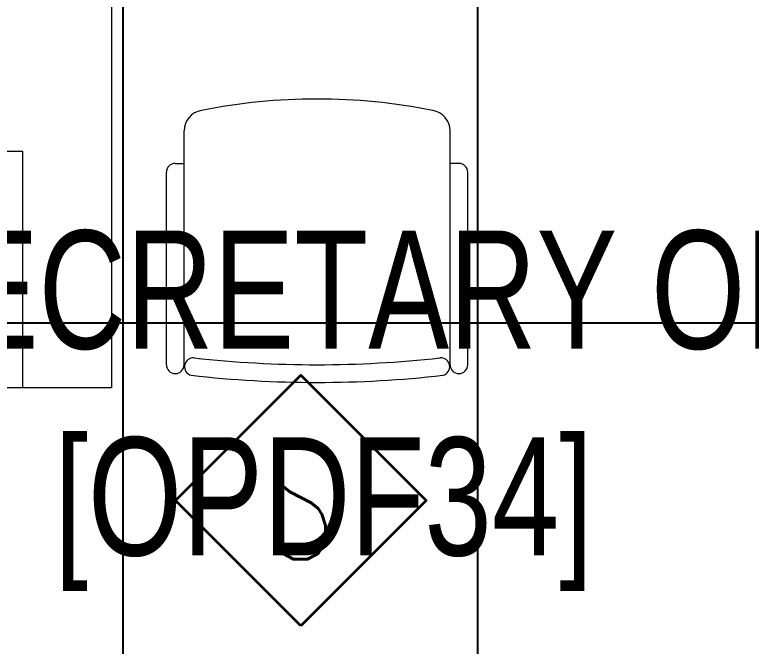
# Model space of a CAD drawing. Extents: x -12260 to 57327, y -29287 to 19916.
# Drawn here: x 40192 to 41439, y -4847 to -3779 of the extents above; entities that cross this region are included whole.
import ezdxf
from ezdxf.enums import TextEntityAlignment as Align

# ---------------------------------------------------------------- set-up
doc = ezdxf.new("R2010")
doc.units = 0
doc.header["$LTSCALE"] = 0.25
doc.linetypes.add('01-First Floor$0$HIDDEN', pattern=[9.525, 6.35, -3.175])
doc.linetypes.add('DASHDOT', pattern=[25.4, 12.7, -6.35, 0, -6.35])
for name, color, linetype, lineweight in [('01-First Floor$0$72_EGR_BASE_TEXT', 252, 'Continuous', 5), ('01-First Floor$0$LOADING', 253, 'Continuous', 5), ('E-LITE-CLNG-CNDT', 6, 'DASHDOT', 35), ('F-ALRM-CLNG @ 100', 33, 'Continuous', 35)]:
    doc.layers.add(name, color=color, linetype=linetype, lineweight=lineweight)
doc.layers.add('01-First Floor$0$FALSE CEILING', color=251, linetype='Continuous')
doc.styles.add('01-First Floor$0$X3G_ENTITY_9EC9', font='swisscl.ttf', dxfattribs={"height": 0.2})
doc.styles.add('01-First Floor$0$X3G_ENTITY_9F38', font='swisscl.ttf', dxfattribs={"height": 0.2})
doc.styles.add('DC_SIMPLEX', font='SIMPLEX.shx', dxfattribs={"width": 0.7})

# ---------------------------------------------------------------- blocks, each defined once
blk = doc.blocks.new('01-First Floor$0$GF21043-P')
at = {"color": 0}
for p, q in [((0.8, 0.75), (-0.8, 0.75)), ((-0.8, 0.75), (-0.8, 0))]:
    blk.add_line(p, q, dxfattribs=at)
at = {"color": 0, "linetype": '01-First Floor$0$HIDDEN'}
for p, q in [((-0.8, 0.6), (-0.4, 0.6)), ((-0.4, 0.6), (-0.4, 0))]:
    blk.add_line(p, q, dxfattribs=at)
blk = doc.blocks.new('01-First Floor$0$GF21016-P')
at = {"layer": '01-First Floor$0$LOADING', "extrusion": (-1.24384e-09, -1.20261e-09, -1)}
for p, q in [((0.0128, 0.0179), (0.0128, 0.4136)), ((0.4628, 0.0179), (0.4628, 0.4136)), ((-0.0022, 0.3585), (0.0128, 0.3585)), ((0.4778, 0.3585), (0.4628, 0.3585)), ((-0.0172, 0.0179), (-0.0172, 0.3435)), ((0.4928, 0.0179), (0.4928, 0.3435)), ((0.4778, 0.0029), (0.4778, 0.0029))]:
    blk.add_line(p, q, dxfattribs=at)
for centre, radius, start, end in [((-0.2378, -0.5362), 1.0036, 78.7568, 101.2432), ((-0.0478, 0.4136), 0.035, 0, 80.6557), ((-0.4278, 0.4136), 0.035, 99.3443, 180), ((0.0022, 0.3435), 0.015, 0, 90), ((-0.4778, 0.3435), 0.015, 90, 180), ((-0.0284, 0.0145), 0.015, 284.3864, 95.5209), ((-0.2378, 1.8928), 1.8749, 263.6341, 276.3659), ((-0.4471, 0.0145), 0.015, 84.4791, 255.6136), ((0.0022, 0.0179), 0.015, 270, 0), ((0.0022, 0.0179), 0.015, 180, 270), ((-0.4778, 0.0179), 0.015, 270, 0), ((-0.4778, 0.0179), 0.015, 180, 270), ((-0.2378, 1.8734), 1.8855, 263.5119, 276.4881)]:
    blk.add_arc(centre, radius, start, end, dxfattribs=at)
blk = doc.blocks.new('01-First Floor')
at = {"layer": '01-First Floor$0$FALSE CEILING', "linetype": 'Continuous'}
for p, q in [((40376, -6100), (40376, -2810)), ((40976, -6100), (40976, -2810)), ((38576, -4300), (42776, -4300))]:
    blk.add_line(p, q, dxfattribs=at)
at = {"layer": '01-First Floor$0$LOADING', "extrusion": (1.19929e-18, 8.17187e-07, 1), "xscale": -1000.000000000003, "yscale": 1000.000000000003, "zscale": 1000.000000000003, "rotation": 270}
blk.add_blockref('01-First Floor$0$GF21043-P', (39606, -3610, -0.1), dxfattribs=at)
at = {"layer": '01-First Floor$0$LOADING', "extrusion": (2.67577e-11, 8.17196e-07, -1), "xscale": 1000, "yscale": 1000, "zscale": 1000, "rotation": 359.9999748871168}
blk.add_blockref('01-First Floor$0$GF21016-P', (-40941.8, -4388.7, 0.1), dxfattribs=at)
at = {"layer": '01-First Floor$0$72_EGR_BASE_TEXT', "char_height": 200, "attachment_point": 2}
for s, insert, style in [('SECRETARY OFFICE ENT', (41223.5, -4143.8, 0), '01-First Floor$0$X3G_ENTITY_9EC9'), ('[OPDF34]', (40715, -4493.6), '01-First Floor$0$X3G_ENTITY_9F38')]:
    blk.add_mtext(s, dxfattribs=dict(at, insert=insert, style=style))
blk = doc.blocks.new('A$C5CF53093')
blk.add_lwpolyline([(0, -212.1), (-212.1, 0), (0, 212.1), (212.1, 0)], close=True)
blk = doc.blocks.new('*U28')
at = {"xscale": 0.01, "yscale": 0.01, "zscale": 0.01}
blk.add_blockref('A$C5CF53093', (0.007, -0.007), dxfattribs=at)
at = {"color": 6, "style": 'DC_SIMPLEX', "width": 0.7, "flags": 8}
blk.add_attdef('TYPE', text='', height=2, rotation=360, dxfattribs=at).set_placement((0, 0), align=Align.MIDDLE_CENTER)

msp = doc.modelspace()

# ---------------------------------------------------------------- block references
at = {"layer": 'E-LITE-CLNG-CNDT'}
msp.add_blockref('01-First Floor', (0, 0), dxfattribs=at)
at = {"layer": 'F-ALRM-CLNG @ 100', "xscale": 100, "yscale": 100, "zscale": 100}
msp.add_blockref('*U28', (40676, -4600), dxfattribs=at).add_auto_attribs({'TYPE': 'S'})

doc.saveas('drawing.dxf')
